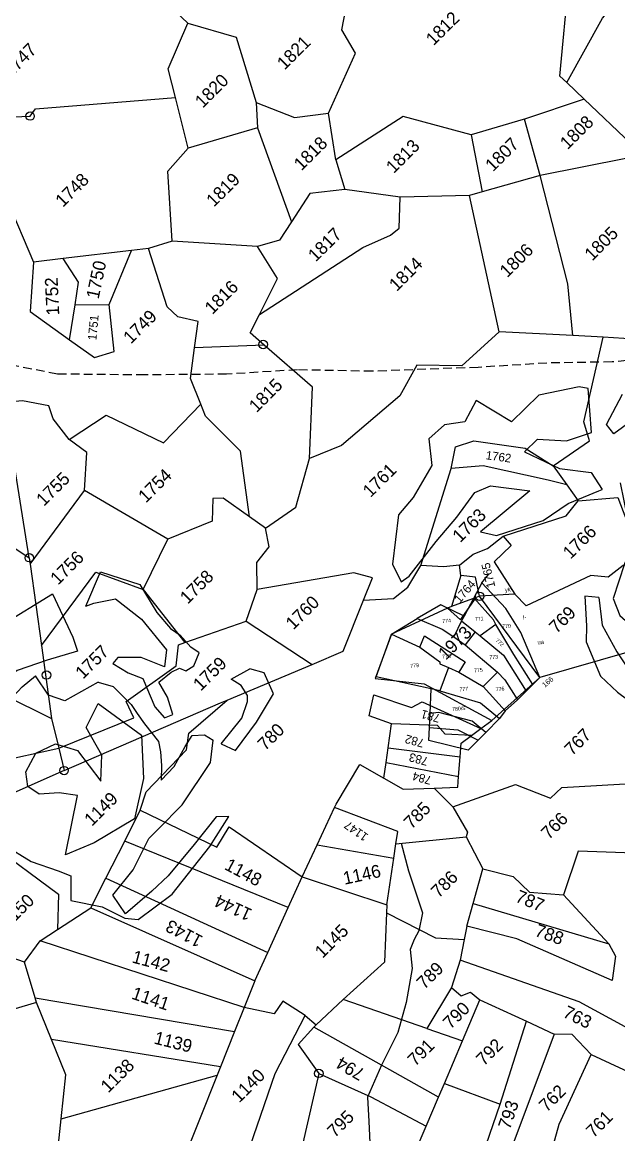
# Model space of a CAD drawing. Header units: metres. Extents: x 302481 to 307962, y 1946667 to 1951250.
# Drawn here: x 304775 to 305117, y 1948426 to 1949064 of the extents above; entities that cross this region are included whole.
import ezdxf

# ---------------------------------------------------------------- set-up
doc = ezdxf.new("R2010")
doc.units = ezdxf.units.M
doc.linetypes.add('DASHED', pattern=[0.75, 0.5, -0.25])
for name, color, linetype in [('LINE_FOOTPATH', 1, 'DASHED'), ('LINE_WATER', 4, 'Continuous'), ('POLY_HATCH', 12, 'Continuous'), ('POLY_PARCEL', 6, 'Continuous'), ('SYM_STONE', 1, 'Continuous'), ('TEXT_MAPOUT', 7, 'Continuous'), ('TEXT_PARCEL', 7, 'Continuous')]:
    doc.layers.add(name, color=color, linetype=linetype)
doc.styles.add('TEXT_MAP', font='')
doc.styles.get('TEXT_MAP').set_extended_font_data('Kruti Dev 050')

# ---------------------------------------------------------------- blocks, each defined once
blk = doc.blocks.new('STONE')
blk.add_circle((0, 0), 0.851)

msp = doc.modelspace()

# ---------------------------------------------------------------- linework, layer by layer
at = {"layer": 'LINE_FOOTPATH', "ltscale": 10}
msp.add_lwpolyline([(305532.78, 1949001.36), (305507.24, 1948996.99), (305470.31, 1948986.2), (305445.88, 1948981.14), (305429.7, 1948973.9), (305409.58, 1948968.82), (305367.81, 1948957.61), (305308.36, 1948942.61), (305266.06, 1948934.13), (305224.3, 1948923.28), (305198.85, 1948915.91), (305170.32, 1948898.49), (305144.32, 1948871.51), (305113.34, 1948868.84), (305075.98, 1948868.18), (305036.43, 1948865.71), (304975.93, 1948863.47), (304932.7, 1948864.27), (304892.1, 1948861.81), (304845.09, 1948861.36), (304794.98, 1948861.83), (304747.94, 1948870.93)], dxfattribs=at)
at = {"layer": 'LINE_WATER'}
msp.add_lwpolyline([(304992.21, 1948592.75), (304996.57, 1948577), (305004.46, 1948552.75), (305002.5, 1948542.47), (304999.83, 1948537.49), (304997.42, 1948531.72), (304998.58, 1948520.9), (304995.07, 1948501.32), (304990.3, 1948484.21), (304981.07, 1948465.4), (304972.99, 1948447.13), (304973.74, 1948433.13), (304974.55, 1948416.93), (304970.58, 1948401.53), (304959.89, 1948379.18), (304948.42, 1948333.82), (304955.03, 1948293.53), (304955.54, 1948276.33), (304945.06, 1948247.9), (304927.72, 1948227.22), (304925.64, 1948225.69)], dxfattribs=at)
at = {"layer": 'POLY_HATCH'}
for points in [[(305099.68, 1948853.63), (305094.4, 1948854.5), (305071.28, 1948849.82), (305055.65, 1948834.37), (305035.27, 1948846.67)], [(305035.27, 1948846.67), (305028.89, 1948834.54), (305017.17, 1948832.73), (305008.22, 1948824.8), (305009.89, 1948809.43), (304999.08, 1948791.07), (304990.78, 1948781.2), (304987.25, 1948752.73), (304992.26, 1948742.61), (304996.93, 1948746.02), (305012.4, 1948765.76), (305024.15, 1948779.77), (305034.52, 1948793.92), (305043.47, 1948797.68), (305066.06, 1948794.8), (305037.79, 1948771.45), (305047.01, 1948769.25), (305073.71, 1948777.85), (305088.14, 1948787.56), (305105.82, 1948794.87), (305107.7, 1948795.57)], [(305118.05, 1948799.49), (305122.27, 1948778.77), (305129.81, 1948771.92), (305120.52, 1948753.11), (305113.98, 1948733.07)], [(305097.7, 1948734.53), (305098.61, 1948717.47), (305098.46, 1948708.2), (305106.79, 1948688.55), (305116.38, 1948679.46), (305122.43, 1948675.01), (305140.37, 1948662.41), (305157.02, 1948652.41), (305175.43, 1948653.24), (305184.77, 1948660.37), (305185.71, 1948666.9)], [(305105.81, 1948733.8), (305097.7, 1948734.53)], [(304811.34, 1948728.65), (304815.8, 1948730.5), (304828.25, 1948732.86), (304843.22, 1948721.3), (304857.63, 1948703.69), (304856.5, 1948694), (304842.97, 1948699.33), (304829.61, 1948699.36), (304826.83, 1948695.83)], [(304876.36, 1948701.93), (304871.51, 1948705.15)], [(304818.4, 1948685.11), (304799.15, 1948674.53), (304789.76, 1948677.78), (304782.35, 1948688.84)], [(304888.95, 1948649.71), (304897.23, 1948645.87), (304909.28, 1948662.24), (304919.04, 1948678.42), (304913.71, 1948690.57), (304905.51, 1948692.81)], [(304833.59, 1948549.77), (304841.33, 1948548.97), (304860.82, 1948563.53), (304882.48, 1948590.9), (304893.43, 1948608.18), (304886.09, 1948607.98), (304873.51, 1948592.13), (304858.56, 1948574.06), (304849.22, 1948565.22), (304834.09, 1948552.2), (304826.85, 1948562.97), (304838.44, 1948577.58), (304847.48, 1948595.53), (304853.07, 1948601.03), (304866.56, 1948614.78), (304882.84, 1948639.14), (304884.46, 1948651.8)], [(304764.46, 1948591.82), (304779.87, 1948582.35), (304795.47, 1948576.92), (304802.65, 1948574.1), (304802.72, 1948559.94), (304820.69, 1948556.2), (304833.59, 1948549.77)]]:
    msp.add_lwpolyline(points, dxfattribs=at)
at = {"layer": 'POLY_HATCH', "lineweight": -2}
for points in [[(305162.78, 1948857.09), (305144.09, 1948846.96), (305131.34, 1948839.91), (305114.33, 1948827.51), (305110.11, 1948832.89), (305119.43, 1948850.37)], [(305070.49, 1948824.49), (305087.17, 1948823.61), (305101.61, 1948828.39), (305099.68, 1948853.63)], [(305070.49, 1948824.49), (305063.12, 1948817.16), (305083.17, 1948807.78), (305101.26, 1948805.48), (305107.7, 1948795.57)], [(304811.34, 1948728.65), (304819.78, 1948748.49), (304842.36, 1948741.21), (304852.07, 1948725.09), (304859.88, 1948715.95), (304865.38, 1948712.13), (304871.51, 1948705.15)], [(305105.81, 1948733.8), (305107.66, 1948717.89), (305116.05, 1948702.46), (305124.44, 1948689.93), (305142.43, 1948675.93), (305156.37, 1948668.92), (305169.74, 1948667.73), (305185.71, 1948666.9)], [(305113.98, 1948733.07), (305117.85, 1948723.39), (305132.35, 1948710.56), (305149.49, 1948703.25), (305168.67, 1948699.13), (305182.55, 1948699.46)], [(304826.83, 1948695.83), (304835.67, 1948690.52), (304843.92, 1948687.32), (304850.87, 1948670.99), (304856.36, 1948664.62), (304861.24, 1948666.52), (304858.09, 1948676.48), (304853.24, 1948685.18), (304860.25, 1948690.89), (304865.13, 1948693.21), (304868.73, 1948691.72), (304873.19, 1948694.46), (304876.36, 1948701.93)], [(304740.59, 1948657.27), (304748.32, 1948660.08), (304754.05, 1948664.09), (304761.91, 1948670.22), (304769.77, 1948677.2), (304774.66, 1948682.48), (304782.35, 1948688.84)], [(304888.95, 1948649.71), (304900.86, 1948664.52), (304904.07, 1948674.04), (304904.08, 1948677.43), (304900.49, 1948683.16), (304894.78, 1948686.78), (304905.51, 1948692.81)], [(304818.4, 1948685.11), (304826.95, 1948682.7), (304837.31, 1948672.29), (304840.68, 1948667.2), (304844.91, 1948661.26), (304852.93, 1948651.07), (304854.18, 1948645.13), (304854.8, 1948637.29), (304854.56, 1948629.02), (304862, 1948636.85), (304868.39, 1948648.27), (304872.22, 1948654.62), (304879.43, 1948655.03), (304884.46, 1948651.8)]]:
    msp.add_lwpolyline(points, dxfattribs=at)
msp.add_lwpolyline([(304806.54, 1948702.87), (304789.04, 1948697.71), (304771.77, 1948691.85), (304760.65, 1948684.07), (304751.15, 1948668.97), (304740.57, 1948689.08), (304749.13, 1948704.18), (304762.87, 1948717.86), (304792.23, 1948735.75), (304803.73, 1948710.91)], close=True, dxfattribs=at)
at = {"layer": 'POLY_HATCH'}
msp.add_lwpolyline([(304777.96, 1948625.26), (304776.76, 1948633.62), (304782.58, 1948644.4), (304793.81, 1948649.77), (304806.48, 1948645.97), (304819.91, 1948628.4), (304820.5, 1948643.24), (304811.38, 1948659.18), (304818.43, 1948672.92), (304843.2, 1948654.79), (304844.47, 1948629.97), (304839.27, 1948606.78), (304816.02, 1948593.07), (304799.54, 1948586.09), (304806.4, 1948620.07), (304795.88, 1948621.71), (304784.55, 1948620.92)], close=True, dxfattribs=at)
at = {"layer": 'POLY_PARCEL'}
for points in [[(305087.32, 1949029), (305107.91, 1949066.04), (305126, 1949087.58), (305153.86, 1949089.78), (305180.66, 1949103.13)], [(304950.53, 1949011.42), (304966.09, 1949045.98), (304958.3, 1949059.27), (304960.51, 1949071.23), (304954.27, 1949090.82)], [(305087.32, 1949029), (305083.34, 1949032.8), (305088.61, 1949087.56)], [(304869.76, 1949063.17), (304859.06, 1949073.18)], [(304862.72, 1949020.42), (304858.59, 1949036.94), (304869.76, 1949063.17)], [(304869.76, 1949063.17), (304897.64, 1949055.15), (304908.97, 1949017.64)], [(305097.3, 1949019.49), (305087.32, 1949029)], [(304745.13, 1949008.41), (304779.25, 1949009.84), (304782.43, 1949013.98), (304862.72, 1949020.42)], [(304869.96, 1948991.42), (304862.72, 1949020.42)], [(304908.97, 1949017.64), (304931.1, 1949009.06), (304950.53, 1949011.42)], [(304908.97, 1949017.64), (304909.79, 1949003.06)], [(305097.3, 1949019.49), (305063.01, 1949008.09)], [(305124.23, 1948993.83), (305097.3, 1949019.49)], [(304954.79, 1948984.66), (304950.53, 1949011.42)], [(305032.44, 1948998.99), (304993.38, 1949009.6), (304954.79, 1948984.66)], [(305063.01, 1949008.09), (305062.38, 1949007.88), (305032.44, 1948998.99)], [(305072.09, 1948975.82), (305063.01, 1949008.09)], [(304909.79, 1949003.06), (304869.96, 1948991.42)], [(304909.79, 1949003.06), (304929.36, 1948949.25)], [(304746.19, 1948996.01), (304746.6, 1948991.2), (304766.2, 1948961.55), (304781.28, 1948926.09)], [(305032.44, 1948998.99), (305038.77, 1948966.32)], [(304860.75, 1948938.07), (304858.4, 1948978.17), (304869.96, 1948991.42)], [(305124.23, 1948993.83), (305121.2, 1948985.53), (305072.09, 1948975.82)], [(304954.79, 1948984.66), (304960.01, 1948967.77)], [(305072.09, 1948975.82), (305038.77, 1948966.32)], [(305090.87, 1948883.95), (305087.96, 1948913.62), (305072.09, 1948975.82)], [(304910.9, 1948896.05), (304970.34, 1948934.39), (304986.21, 1948941.43), (304991.1, 1948945.56), (304991.64, 1948963.33)], [(304960.01, 1948967.77), (304939.87, 1948965.33), (304929.36, 1948949.25)], [(304991.64, 1948963.33), (304960.01, 1948967.77)], [(305031.6, 1948964.27), (304991.64, 1948963.33)], [(305038.77, 1948966.32), (305031.6, 1948964.27)], [(305048.5, 1948886.13), (305031.6, 1948964.27)], [(304929.36, 1948949.25), (304922.43, 1948938.67), (304909.88, 1948935.05)], [(304860.75, 1948938.07), (304847.3, 1948933.86)], [(304909.88, 1948935.05), (304860.75, 1948938.07)], [(304837.57, 1948932.72), (304798.21, 1948928.08)], [(304824.67, 1948901.84), (304837.57, 1948932.72)], [(304847.3, 1948933.86), (304837.57, 1948932.72)], [(304873.72, 1948876.98), (304875.79, 1948892.01), (304864.16, 1948894.7), (304857.88, 1948900.44), (304847.3, 1948933.86)], [(304910.9, 1948896.05), (304921.29, 1948916.6), (304909.88, 1948935.05)], [(304781.28, 1948926.09), (304779.24, 1948897.73), (304801.98, 1948881.47)], [(304798.21, 1948928.08), (304781.28, 1948926.09)], [(304805.12, 1948901.59), (304807.16, 1948914.66), (304798.21, 1948928.08)], [(304801.98, 1948881.47), (304816.18, 1948871.32), (304827.45, 1948874.73), (304824.67, 1948901.84)], [(304801.98, 1948881.47), (304805.12, 1948901.59)], [(304805.12, 1948901.59), (304824.67, 1948901.84)], [(304913.58, 1948878.41), (304905.53, 1948885.42), (304910.9, 1948896.05)], [(305131.53, 1948886.54), (305125.98, 1948881.97), (305108.16, 1948882.97)], [(305048.5, 1948886.13), (305027.06, 1948866.51), (305001.3, 1948866.95), (304991.51, 1948849.41), (304958.01, 1948820.84), (304939.66, 1948813.35)], [(305090.87, 1948883.95), (305048.5, 1948886.13)], [(305079.51, 1948809.22), (305100.48, 1948823.55), (305097.16, 1948834.42), (305108.16, 1948882.97)], [(305108.16, 1948882.97), (305090.87, 1948883.95)], [(304877.26, 1948844.61), (304871.3, 1948859.38), (304873.72, 1948876.98)], [(304913.58, 1948878.41), (304873.72, 1948876.98)], [(304939.66, 1948813.35), (304941.31, 1948854.26), (304913.58, 1948878.41)], [(304801.62, 1948824.4), (304792.56, 1948836.22), (304790, 1948843.61), (304775.01, 1948846.47), (304764.55, 1948845.5)], [(304778.82, 1948756.52), (304764.55, 1948845.5)], [(304801.62, 1948824.4), (304822.9, 1948838.22), (304855.92, 1948822.38), (304877.26, 1948844.61)], [(304905.21, 1948779.99), (304899.98, 1948817.71), (304880.01, 1948837.79), (304877.26, 1948844.61)], [(304810.5, 1948795.12), (304811.92, 1948816.88), (304801.62, 1948824.4)], [(305021.07, 1948807.74), (305023.5, 1948820.19), (305034.05, 1948823.53), (305063.42, 1948819.32), (305079.51, 1948809.22)], [(304914.33, 1948773.52), (304931.85, 1948785.43), (304939.66, 1948813.35)], [(305003.64, 1948752.05), (305021.07, 1948807.74)], [(305087.45, 1948798.26), (305076.61, 1948801.09), (305039.43, 1948809.14), (305021.07, 1948807.74)], [(305079.51, 1948809.22), (305087.45, 1948798.26)], [(305087.45, 1948798.26), (305093.98, 1948789.23)], [(304779.34, 1948752.8), (304810.5, 1948795.12)], [(304858.36, 1948767.11), (304810.5, 1948795.12)], [(304905.21, 1948779.99), (304890.17, 1948790.66), (304884.26, 1948790.55), (304883.85, 1948777.51), (304858.36, 1948767.11)], [(305093.98, 1948789.23), (305116.66, 1948791.1), (305130.91, 1948754.03)], [(305050.8, 1948768.88), (305087.09, 1948780.47), (305093.98, 1948789.23)], [(304914.33, 1948773.52), (304905.21, 1948779.99)], [(304721.55, 1948747.73), (304750.17, 1948775.47), (304778.82, 1948756.52)], [(304909.55, 1948738.24), (304909.47, 1948753.73), (304916.51, 1948762.82), (304914.33, 1948773.52)], [(304844.18, 1948738.22), (304858.36, 1948767.11)], [(305033.52, 1948758.54), (305041.84, 1948761.87), (305050.8, 1948768.88)], [(305050.8, 1948768.88), (305055.42, 1948763.44)], [(305055.42, 1948763.44), (305045.64, 1948754.2), (305057.56, 1948735.66)], [(304778.82, 1948756.52), (304779.34, 1948752.8)], [(304779.34, 1948752.8), (304785.81, 1948706.2)], [(305025.68, 1948752.33), (305016.57, 1948751.39), (305003.64, 1948752.05)], [(305025.68, 1948752.33), (305033.52, 1948758.54)], [(305026.46, 1948746.26), (305025.68, 1948752.33)], [(305130.91, 1948754.03), (305119.73, 1948751.98), (305111.09, 1948745.45), (305101.19, 1948746.27), (305064.09, 1948728.94), (305057.56, 1948735.66)], [(304785.81, 1948706.2), (304816.96, 1948748.26), (304844.18, 1948738.22)], [(304970.67, 1948732.17), (304975.81, 1948745.07), (304965.19, 1948747.91), (304909.55, 1948738.24)], [(304970.67, 1948732.17), (304987.93, 1948733.08), (304996.1, 1948739.61), (305003.64, 1948752.05)], [(305026.46, 1948746.26), (305021.14, 1948728.54)], [(305037.3, 1948734.41), (305034.92, 1948745.28), (305026.46, 1948746.26)], [(305038.61, 1948742.2), (305042.37, 1948746.91)], [(305038.61, 1948742.2), (305033.96, 1948733.53)], [(305067.81, 1948683.82), (305071.83, 1948687.85), (305060.97, 1948713.64), (305052.39, 1948727.44), (305038.61, 1948742.2)], [(304844.18, 1948738.22), (304868.17, 1948707.89)], [(304903.34, 1948720.05), (304909.55, 1948738.24)], [(305018.92, 1948727.51), (305026.38, 1948720.87), (305035.4, 1948733.71)], [(305035.4, 1948733.71), (305021.14, 1948728.54)], [(305033.96, 1948733.53), (305033.77, 1948733.16), (305028.38, 1948722.96)], [(305046.68, 1948718.24), (305045.37, 1948720.87), (305033.96, 1948733.53)], [(305037.3, 1948734.41), (305035.4, 1948733.71)], [(305057.56, 1948735.66), (305037.3, 1948734.41)], [(305071.83, 1948687.85), (305037.3, 1948734.41)], [(304941.18, 1948695.37), (304958.98, 1948702.85), (304970.67, 1948732.17)], [(305018.92, 1948727.51), (304986.77, 1948712.71), (304977.29, 1948687.32), (305005.58, 1948684.13), (305044.29, 1948663.22)], [(305028.38, 1948722.96), (305014.98, 1948729.57), (305001.51, 1948721.64)], [(305021.14, 1948728.54), (305018.92, 1948727.51)], [(304986.77, 1948712.71), (305001.51, 1948721.64)], [(305001.51, 1948721.64), (305015.84, 1948715.59), (305022.59, 1948711.21)], [(305028.38, 1948722.96), (305026.98, 1948720.3)], [(304868.17, 1948707.89), (304903.34, 1948720.05)], [(304903.34, 1948720.05), (304941.18, 1948695.37)], [(305026.98, 1948720.3), (305022.59, 1948711.21)], [(305026.98, 1948720.3), (305034.79, 1948714.03)], [(305046.68, 1948718.24), (305037.62, 1948711.7)], [(305067.81, 1948683.82), (305056.95, 1948700.97), (305046.68, 1948718.24)], [(304795.7, 1948647.3), (304838.85, 1948664.6), (304834.45, 1948674.08), (304863.05, 1948694.55), (304864.44, 1948706.6), (304868.17, 1948707.89)], [(305009.59, 1948681.3), (304977.97, 1948688.26), (304986.77, 1948712.71)], [(304986.77, 1948712.71), (305002.94, 1948705.22)], [(305002.94, 1948705.22), (305005.76, 1948711.68), (305029.02, 1948696.81), (305025.38, 1948690.82)], [(305022.59, 1948711.21), (305029.09, 1948706.59)], [(305034.79, 1948714.03), (305029.09, 1948706.59)], [(305034.79, 1948714.03), (305037.62, 1948711.7)], [(305037.62, 1948711.7), (305051.11, 1948700.62), (305064.04, 1948680.03)], [(304708.88, 1948705.31), (304791.63, 1948664.32)], [(304785.81, 1948706.2), (304791.63, 1948664.32)], [(305002.94, 1948705.22), (305014.47, 1948696.83), (305014.51, 1948695.75), (305019.44, 1948693.51)], [(305029.09, 1948706.59), (305047.5, 1948690.8)], [(305123.18, 1948702.56), (305071.83, 1948687.85)], [(304892.42, 1948674.89), (304941.18, 1948695.37)], [(305019.44, 1948693.51), (305014.45, 1948680.11)], [(305019.44, 1948693.51), (305025.38, 1948690.82)], [(305025.38, 1948690.82), (305039.27, 1948682.67)], [(305039.27, 1948682.67), (305047.5, 1948690.8)], [(305047.5, 1948690.8), (305051.84, 1948686.47), (305059.03, 1948675)], [(305039.27, 1948682.67), (305052.04, 1948668.75)], [(305044.29, 1948663.22), (305071.83, 1948687.85)], [(305064.04, 1948680.03), (305067.81, 1948683.82)], [(304986.77, 1948661.16), (304974.01, 1948665.74), (304976.68, 1948677.84), (304998.23, 1948670.61), (305004.36, 1948673.95), (305038.05, 1948658.62)], [(305008.84, 1948667.21), (305009.59, 1948681.3)], [(305014.45, 1948680.11), (305009.59, 1948681.3)], [(305014.45, 1948680.11), (305037.78, 1948673.32), (305048.65, 1948664.23)], [(305059.03, 1948675), (305064.04, 1948680.03)], [(304798.79, 1948634.43), (304888.51, 1948673.25), (304892.42, 1948674.89)], [(304842.55, 1948611.75), (304845.92, 1948622.21), (304869.05, 1948646.27), (304870.44, 1948655.97), (304892.42, 1948674.89)], [(305052.04, 1948668.75), (305059.03, 1948675)], [(304791.63, 1948664.32), (304795.7, 1948647.3)], [(305008.52, 1948659.08), (305008.84, 1948667.21)], [(305040.82, 1948656.31), (305033.09, 1948662.74), (305013.85, 1948667.72), (305008.84, 1948667.21)], [(305038.05, 1948658.62), (305044.29, 1948663.22)], [(305048.65, 1948664.23), (305040.82, 1948656.31)], [(305052.04, 1948668.75), (305048.65, 1948664.23)], [(304984.85, 1948647.5), (304986.77, 1948661.16)], [(305032.62, 1948654.63), (305017.48, 1948655.35), (305013.06, 1948660.27), (304986.77, 1948661.16)], [(305036.39, 1948651.86), (305030.79, 1948646.21), (305008.24, 1948651.69), (305008.52, 1948659.08)], [(305008.52, 1948659.08), (305024.8, 1948657.9), (305036.39, 1948651.86)], [(305032.62, 1948654.63), (305038.05, 1948658.62)], [(304711.91, 1948652.31), (304734.04, 1948650.91), (304758.96, 1948639.18), (304795.7, 1948647.3)], [(305026.1, 1948642.4), (305026.67, 1948650.24), (305032.62, 1948654.63)], [(305040.82, 1948656.31), (305036.39, 1948651.86)], [(304795.7, 1948647.3), (304798.79, 1948634.43)], [(304983.65, 1948639), (304984.85, 1948647.5)], [(304984.85, 1948647.5), (305026.1, 1948642.4)], [(304954.02, 1948613.25), (304954.96, 1948615.26), (304968.63, 1948637.84), (304982.39, 1948630.02)], [(304982.39, 1948630.02), (304983.65, 1948639)], [(304983.65, 1948639), (305025.28, 1948631.02)], [(305025.28, 1948631.02), (305026.1, 1948642.4)], [(304798.79, 1948634.43), (304752.61, 1948614.11)], [(304982.39, 1948630.02), (304993.34, 1948623.79), (305011.18, 1948624.44)], [(305011.18, 1948624.44), (305024.84, 1948624.94), (305025.28, 1948631.02)], [(305021.93, 1948613.65), (305057.96, 1948626.36), (305078.02, 1948618.59), (305084.53, 1948624.69), (305127.63, 1948627.29)], [(305011.18, 1948624.44), (305021.93, 1948613.65)], [(304944.02, 1948591.89), (304954.02, 1948613.25)], [(304989.29, 1948592.46), (304990.33, 1948599.49), (304954.02, 1948613.25)], [(305021.93, 1948613.65), (305030.43, 1948599.1), (305029.59, 1948596.38)], [(304833.7, 1948593.88), (304842.55, 1948611.75)], [(304842.55, 1948611.75), (304886.45, 1948590.44), (304893.61, 1948602.1), (304935.45, 1948573.58)], [(304822.83, 1948572.7), (304833.7, 1948593.88)], [(304927.44, 1948555.95), (304833.7, 1948593.88)], [(304989.29, 1948592.46), (305029.59, 1948596.38)], [(305029.59, 1948596.38), (305039.08, 1948578.01)], [(304756.08, 1948592.52), (304795.55, 1948563.64), (304794.97, 1948543.19)], [(304935.45, 1948573.58), (304944.02, 1948591.89)], [(304944.02, 1948591.89), (304988.07, 1948584.21)], [(304988.07, 1948584.21), (304989.29, 1948592.46)], [(305141.82, 1948586.44), (305093.81, 1948588.16), (305085.45, 1948563.19)], [(304984.13, 1948557.5), (304988.07, 1948584.21)], [(305033.55, 1948558.23), (305039.08, 1948578.01)], [(305039.08, 1948578.01), (305056.5, 1948573.73), (305065.87, 1948564.77), (305085.45, 1948563.19)], [(304814.14, 1948555.78), (304822.83, 1948572.7)], [(304822.83, 1948572.7), (304915.72, 1948530.13)], [(304927.44, 1948555.95), (304935.45, 1948573.58)], [(304935.45, 1948573.58), (304984.13, 1948557.5)], [(305085.45, 1948563.19), (305111.41, 1948535.09)], [(304794.97, 1948543.19), (304814.14, 1948555.78)], [(304814.14, 1948555.78), (304908.34, 1948513.88)], [(304915.72, 1948530.13), (304927.44, 1948555.95)], [(304984.13, 1948557.5), (304983.92, 1948552.83)], [(305029.91, 1948545.21), (305033.55, 1948558.23)], [(305033.55, 1948558.23), (305111.41, 1948535.09)], [(304983.92, 1948552.83), (304982.66, 1948524.61), (304958.96, 1948503.05)], [(304983.92, 1948552.83), (305011.95, 1948538.55), (305028.45, 1948537.58)], [(304785.15, 1948536.73), (304794.97, 1948543.19)], [(305029.91, 1948545.21), (305028.45, 1948537.58)], [(305111.41, 1948535.09), (305115.38, 1948528.03), (305113.49, 1948514.09), (305058.7, 1948537.95), (305029.91, 1948545.21)], [(304776.09, 1948524.64), (304785.15, 1948536.73)], [(304902.22, 1948498.6), (304785.15, 1948536.73)], [(305028.45, 1948537.58), (305026.16, 1948525.6)], [(304776.09, 1948524.64), (304759.36, 1948530.36)], [(304908.34, 1948513.88), (304915.72, 1948530.13)], [(304782.24, 1948504.07), (304776.09, 1948524.64)], [(305026.16, 1948525.6), (305021.21, 1948509.98)], [(305138.47, 1948477.83), (305094.55, 1948501.87), (305026.16, 1948525.6)], [(304908.34, 1948513.88), (304902.22, 1948498.6)], [(305021.21, 1948509.98), (305007.03, 1948486.55)], [(305021.21, 1948509.98), (305026.8, 1948505.28), (305032.17, 1948507.26), (305037.43, 1948502.89)], [(304782.24, 1948504.07), (304896.65, 1948484.72)], [(304783.01, 1948501.48), (304782.24, 1948504.07)], [(304783.01, 1948501.48), (304755.55, 1948493.35)], [(304791.54, 1948480.22), (304783.01, 1948501.48)], [(304902.22, 1948498.6), (304896.65, 1948484.72)], [(304937.23, 1948493.92), (304924.37, 1948502.13), (304919.34, 1948494.87), (304902.22, 1948498.6)], [(304958.96, 1948503.05), (304943.43, 1948488.67)], [(305007.03, 1948486.55), (304958.96, 1948503.05)], [(305027.49, 1948479.34), (305037.43, 1948502.89)], [(305037.43, 1948502.89), (305064.25, 1948490.62)], [(304899.32, 1948400.61), (304919.99, 1948460.6), (304937.23, 1948493.92)], [(304937.23, 1948493.92), (304943.43, 1948488.67)], [(304896.65, 1948484.72), (304888.55, 1948464.48)], [(304942.13, 1948487.25), (304933.12, 1948477.35), (304945.02, 1948460.77)], [(304943.43, 1948488.67), (304942.13, 1948487.25)], [(305013.8, 1948447.04), (304942.13, 1948487.25)], [(305007.03, 1948486.55), (305027.49, 1948479.34)], [(305049.16, 1948443.08), (305064.25, 1948490.62)], [(305064.25, 1948490.62), (305080.12, 1948483.24)], [(304888.55, 1948464.48), (304791.54, 1948480.22)], [(304797.07, 1948434.76), (304799.7, 1948459.86), (304791.54, 1948480.22)], [(305017.2, 1948454.96), (305027.49, 1948479.34)], [(305080.12, 1948483.24), (305049.51, 1948401.54)], [(305101.28, 1948471.64), (305090.36, 1948482.98), (305080.12, 1948483.24)], [(305070.78, 1948387.44), (305082.97, 1948431.7), (305101.28, 1948471.64)], [(305101.28, 1948471.64), (305130.62, 1948458.1), (305135.15, 1948460.94)], [(304797.07, 1948434.76), (304886.65, 1948459.75)], [(304886.65, 1948459.75), (304865.54, 1948407.04), (304899.32, 1948400.61)], [(304888.55, 1948464.48), (304886.65, 1948459.75)], [(304945.02, 1948460.77), (304935.85, 1948420.79), (304962.04, 1948415.37), (304993.26, 1948399.22), (305006.67, 1948430.44)], [(304945.02, 1948460.77), (304974.8, 1948447.29), (305006.67, 1948430.44)], [(305013.8, 1948447.04), (305017.2, 1948454.96)], [(305017.2, 1948454.96), (305049.16, 1948443.08)], [(305006.67, 1948430.44), (305013.8, 1948447.04)], [(305034.94, 1948401.93), (305049.16, 1948443.08)], [(304793.83, 1948403.89), (304797.07, 1948434.76)]]:
    msp.add_lwpolyline(points, dxfattribs=at)

# ---------------------------------------------------------------- block references
at = {"layer": 'SYM_STONE', "xscale": 2.862570097236071, "yscale": 2.862570097236071, "zscale": 2.862570097236071, "rotation": 44.8498280447801}
for p in [(304779.25, 1949009.84), (304913.07, 1948878.85), (304778.82, 1948756.52), (305037.3, 1948734.41), (304788.69, 1948689.25), (304798.79, 1948634.43), (304945.02, 1948460.77)]:
    msp.add_blockref('STONE', p, dxfattribs=at)

# ---------------------------------------------------------------- texts
at = {"layer": 'TEXT_MAPOUT', "style": 'TEXT_MAP'}
for s, p in [('yk-', (305051.9, 1948736.85)), ('l-', (305062.39, 1948721.05)), ('ua', (305070.64, 1948706.73))]:
    msp.add_text(s, height=2.419, rotation=5.29828, dxfattribs=at).set_placement(p)
at = {"layer": 'TEXT_MAPOUT', "ltscale": 10, "style": 'TEXT_MAP'}
msp.add_text('166', height=3.024, rotation=40.29424, dxfattribs=at).set_placement((305074.73, 1948681.88))
at = {"layer": 'TEXT_PARCEL', "style": 'TEXT_MAP'}
for s, height, rotation, p in [('1812', 7.361, 44.84983, (305010.88, 1949049.83)), ('1821', 7.361, 44.84983, (304925.41, 1949035.94)), ('1820', 7.361, 44.84983, (304878.33, 1949014.06)), ('1808', 7.361, 44.84983, (305087.83, 1948990.24)), ('1818', 7.361, 44.84983, (304935.07, 1948978.13)), ('1813', 7.361, 44.84983, (304988, 1948976.53)), ('1807', 7.361, 44.84983, (305044.95, 1948977.53)), ('1819', 7.361, 44.84983, (304884.82, 1948957.3)), ('1817', 7.361, 44.84983, (304943.25, 1948925.82)), ('1805', 7.361, 44.84983, (305101.94, 1948926.43)), ('1806', 7.361, 44.84983, (305053.23, 1948916.8)), ('1814', 7.361, 44.84983, (304989.74, 1948908.93)), ('1816', 7.361, 44.84983, (304883.9, 1948895.62)), ('1815', 7.361, 44.84983, (304909.31, 1948839.38)), ('1762', 4.907, 352.12478, (305040.64, 1948813.03)), ('1761', 7.361, 44.84983, (304974.66, 1948790.67)), ('1763', 7.361, 44.84983, (305026.12, 1948764.82)), ('1766', 7.361, 44.84983, (305089.49, 1948755.32)), ('1765', 4.907, 103.57325, (305046.41, 1948739.86)), ('1764', 4.907, 49.3468, (305025.91, 1948730.09)), ('769', 7.361, 44.84983, (305081.53, 1948712.65)), ('774', 2.177, 5.29828, (305015.98, 1948719.02)), ('771', 2.177, 5.29828, (305034.67, 1948720.15)), ('770', 2.177, 5.29828, (305050.34, 1948715.97)), ('772', 2.177, 319.27925, (305046.27, 1948708.71)), ('779', 2.177, 5.29828, (304997.63, 1948693.37)), ('778', 2.177, 5.29828, (305015.92, 1948698.62)), ('773', 2.177, 5.29828, (305043.02, 1948698.21)), ('775', 2.177, 5.29828, (305034.2, 1948690.72)), ('777', 2.177, 5.29828, (305025.81, 1948679.88)), ('776', 2.177, 5.29828, (305046.65, 1948679.95)), ('780iS', 2.177, 5.29828, (305021.6, 1948668.55)), ('781', 4.907, 164.84983, (305015.05, 1948666.53)), ('780', 7.361, 44.84983, (304914.24, 1948645.47)), ('767', 7.361, 44.84983, (305090.41, 1948642.55)), ('782', 4.907, 164.84983, (305005.9, 1948652.26)), ('783', 4.907, 164.84983, (305008.2, 1948641.81)), ('784', 4.907, 164.84983, (305010.13, 1948630.97)), ('1149', 7.361, 44.84983, (304814.77, 1948602.15)), ('766', 7.361, 44.84983, (305077.03, 1948594.5)), ('1147', 4.907, 144.84983, (304973.81, 1948597.52)), ('1148', 7.361, 331.9761, (304890.36, 1948578.06)), ('1146', 7.361, 12.22716, (304959.78, 1948568.93)), ('1150', 7.361, 44.84983, (304766.79, 1948543.72)), ('1144', 7.361, 155.49974, (304907.32, 1948554.55)), ('1143', 7.361, 152.22799, (304879.07, 1948539.05)), ('1145', 7.361, 44.84983, (304947.15, 1948526.36)), ('1142', 7.361, 345.0463, (304837.31, 1948524.44)), ('1141', 7.361, 341.44824, (304837.01, 1948503.69)), ('763', 7.361, 334.02394, (305084.55, 1948493.37)), ('1139', 7.361, 345.85049, (304849.95, 1948477.93)), ('1138', 7.361, 44.84983, (304824.2, 1948449.17)), ('1140', 7.361, 44.84983, (304899.24, 1948443.44)), ('762', 7.361, 44.84983, (305075.83, 1948438.18)), ('761', 7.361, 44.84983, (305102.75, 1948423.38))]:
    msp.add_text(s, height=height, rotation=rotation, dxfattribs=at).set_placement(p)
at = {"layer": 'TEXT_PARCEL', "ltscale": 10, "style": 'TEXT_MAP'}
for s, height, rotation, p in [('1747', 7.361, 44.84983, (304768.12, 1949031.67)), ('1748', 7.361, 44.84983, (304798.18, 1948957.15)), ('1750', 7.361, 78.16138, (304818.59, 1948904.55)), ('1752', 7.361, 92.68013, (304796.07, 1948895.67)), ('1751', 4.907, 84.73846, (304817.3, 1948881.04)), ('1749', 7.361, 44.84983, (304837.14, 1948878.74)), ('1755', 7.361, 44.84983, (304787.2, 1948785.68)), ('1754', 7.361, 44.84983, (304845.75, 1948787.62)), ('1756', 7.361, 44.84983, (304795.27, 1948740.47)), ('1758', 7.361, 44.84983, (304869.7, 1948729.54)), ('1760', 7.361, 44.84983, (304930.41, 1948714.76)), ('1973', 7.361, 44.84983, (305017.92, 1948697.39)), ('1757', 7.361, 44.84983, (304809.65, 1948686.48)), ('1759', 7.361, 44.84983, (304877.24, 1948679.71)), ('785', 7.361, 44.84983, (304998.23, 1948600.45)), ('786', 7.361, 44.84983, (305013.84, 1948560.95)), ('787', 7.361, 337.80514, (305057.29, 1948559.48)), ('788', 7.361, 340.33827, (305068.44, 1948539.77)), ('789', 7.361, 44.84983, (305005.59, 1948508.58)), ('790', 7.361, 44.84983, (305020.68, 1948485.67)), ('791', 7.361, 44.84983, (305000.39, 1948464.41)), ('792', 7.361, 44.84983, (305039.74, 1948464.67)), ('794', 7.361, 150.12127, (304972.07, 1948462.59)), ('795', 7.361, 44.84983, (304954.24, 1948423.46)), ('793', 7.361, 71.38903, (305054.68, 1948428.14))]:
    msp.add_text(s, height=height, rotation=rotation, dxfattribs=at).set_placement(p)

doc.saveas('drawing.dxf')
